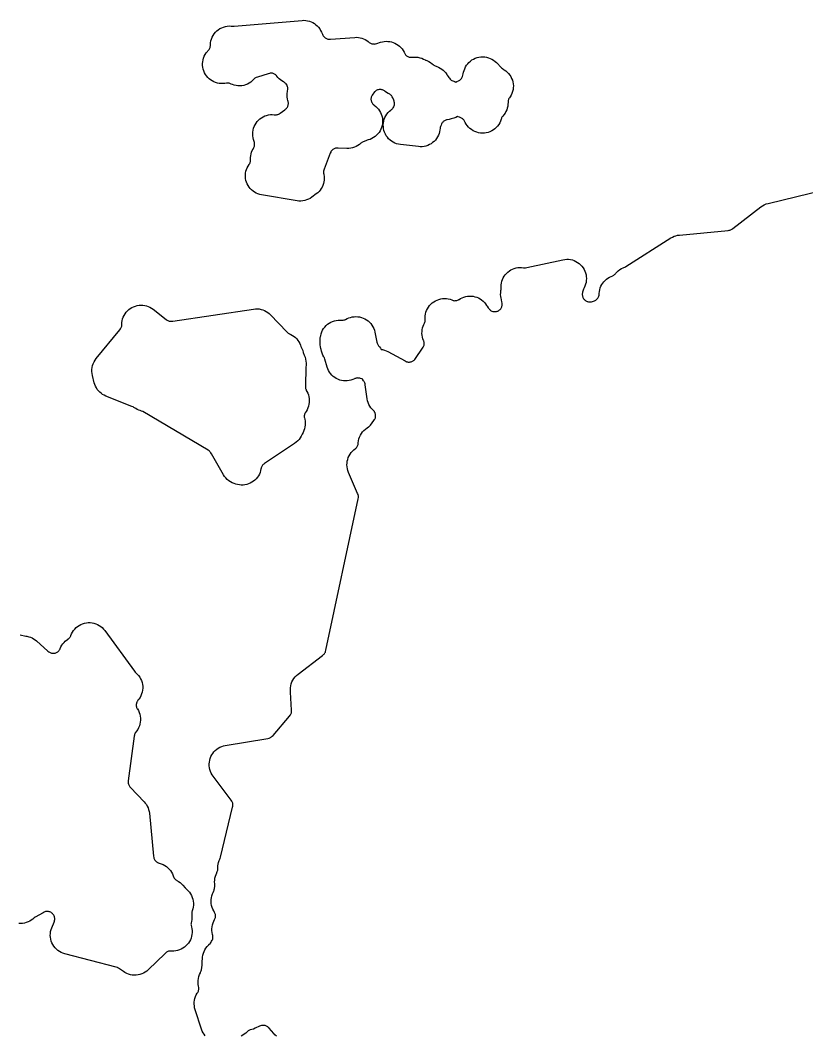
# Model space of a CAD drawing. Header units: metres. Extents: x 0 to 400, y 0 to 202.
# Drawn here: x 321.2 to 347.55, y 95.97 to 130.01 of the extents above; entities that cross this region are included whole.
import ezdxf

# ---------------------------------------------------------------- set-up
doc = ezdxf.new("R2010")
doc.units = ezdxf.units.M

msp = doc.modelspace()

# ---------------------------------------------------------------- linework, layer by layer
for points in [[(327.549, 129.0836), (327.557, 129.1076), (327.563, 129.1346), (327.566, 129.1576), (327.567, 129.1956), (327.572, 129.2606), (327.584, 129.3246), (327.602, 129.3876), (327.627, 129.4486), (327.657, 129.5066), (327.693, 129.5616), (327.735, 129.6116), (327.781, 129.6576), (327.832, 129.6996), (327.887, 129.7356), (327.945, 129.7656), (328.006, 129.7896), (328.069, 129.8076), (328.133, 129.8196), (328.198, 129.8246), (328.264, 129.8226), (328.322, 129.8186), (328.361, 129.8196), (330.638, 130.0126), (330.701, 130.0146), (330.763, 130.0106), (330.825, 130.0006), (330.885, 129.9856), (330.944, 129.9636), (331, 129.9376), (331.054, 129.9046), (331.104, 129.8676), (331.15, 129.8256), (331.192, 129.7796), (331.23, 129.7296), (331.262, 129.6766), (331.289, 129.6206), (331.321, 129.5456), (331.337, 129.5116), (331.348, 129.4936), (331.363, 129.4736), (331.38, 129.4556), (331.398, 129.4386), (331.417, 129.4246), (331.436, 129.4126), (331.457, 129.4026), (331.482, 129.3936), (331.504, 129.3876), (331.527, 129.3836), (331.553, 129.3826), (331.592, 129.3826), (332.408, 129.4436), (332.468, 129.4456), (332.528, 129.4416), (332.588, 129.4316), (332.646, 129.4166), (332.703, 129.3966), (332.758, 129.3716), (332.81, 129.3406), (332.858, 129.3056), (332.893, 129.2756), (332.91, 129.2626), (332.934, 129.2486), (332.957, 129.2376), (332.981, 129.2296), (333.007, 129.2226), (333.028, 129.2206), (333.054, 129.2196), (333.079, 129.2206), (333.104, 129.2246), (333.144, 129.2356), (333.272, 129.2786), (333.331, 129.2946), (333.392, 129.3056), (333.453, 129.3106), (333.515, 129.3096), (333.577, 129.3026), (333.637, 129.2896), (333.696, 129.2716), (333.753, 129.2476), (333.807, 129.2186), (333.859, 129.1846), (333.907, 129.1456), (333.95, 129.1016), (333.99, 129.0546), (334.025, 129.0036), (334.055, 128.9496), (334.081, 128.8976), (334.092, 128.8796), (334.106, 128.8616), (334.122, 128.8446), (334.143, 128.8266), (334.163, 128.8126), (334.183, 128.8006), (334.205, 128.7906), (334.228, 128.7826), (334.253, 128.7776), (334.276, 128.7736), (334.3, 128.7736), (334.322, 128.7746), (334.325, 128.7746), (334.389, 128.7816), (334.456, 128.7816), (334.523, 128.7756), (334.589, 128.7616), (334.653, 128.7416), (334.714, 128.7146), (334.76, 128.6886), (334.773, 128.6816), (334.786, 128.6756), (334.821, 128.6626), (334.884, 128.6346), (334.944, 128.6006), (335.001, 128.5606), (335.027, 128.5366), (335.055, 128.5136), (335.076, 128.5006), (335.097, 128.4896), (335.138, 128.4736), (335.154, 128.4686), (335.213, 128.4446), (335.268, 128.4156), (335.321, 128.3816), (335.37, 128.3426), (335.415, 128.2996), (335.456, 128.2516), (335.492, 128.2006), (335.505, 128.1776), (335.535, 128.1276), (335.559, 128.0926), (335.577, 128.0716), (335.605, 128.0386), (335.621, 128.0246), (335.64, 128.0106), (335.663, 127.9966), (335.687, 127.9856), (335.729, 127.9706), (335.74, 127.9666), (335.755, 127.9626), (335.795, 127.9456), (335.825, 127.9626), (335.882, 127.9876), (335.884, 127.9876), (335.906, 127.9986), (335.924, 128.0106), (335.947, 128.0276), (335.965, 128.0446), (335.98, 128.0626), (335.996, 128.0866), (336.007, 128.1046), (336.017, 128.1306), (336.031, 128.1726), (336.043, 128.2196), (336.054, 128.2706), (336.069, 128.3326), (336.091, 128.3926), (336.118, 128.4506), (336.151, 128.5056), (336.19, 128.5566), (336.233, 128.6036), (336.28, 128.6466), (336.332, 128.6846), (336.387, 128.7166), (336.445, 128.7436), (336.506, 128.7646), (336.568, 128.7806), (336.631, 128.7886), (336.695, 128.7916), (336.759, 128.7876), (336.822, 128.7776), (336.884, 128.7616), (336.944, 128.7396), (337.001, 128.7116), (337.056, 128.6776), (337.107, 128.6386), (337.154, 128.5956), (337.32, 128.4246), (337.352, 128.3946), (337.373, 128.3786), (337.411, 128.3556), (337.464, 128.3186), (337.513, 128.2776), (337.558, 128.2306), (337.598, 128.1806), (337.633, 128.1266), (337.662, 128.0686), (337.686, 128.0086), (337.703, 127.9466), (337.714, 127.8826), (337.719, 127.8186), (337.717, 127.7536), (337.709, 127.6896), (337.694, 127.6266), (337.674, 127.5656), (337.647, 127.5066), (337.615, 127.4516), (337.587, 127.4126), (337.572, 127.3886), (337.562, 127.3686), (337.553, 127.3456), (337.547, 127.3226), (337.543, 127.2986), (337.541, 127.2696), (337.541, 127.2626), (337.539, 127.1986), (337.531, 127.1356), (337.517, 127.0736), (337.497, 127.0126), (337.472, 126.9546), (337.44, 126.8996), (337.403, 126.8476), (337.363, 126.8006), (337.362, 126.7996), (337.352, 126.7866), (337.339, 126.7656), (337.327, 126.7416), (337.318, 126.7196), (337.312, 126.6986), (337.291, 126.6366), (337.264, 126.5786), (337.231, 126.5226), (337.192, 126.4706), (337.149, 126.4226), (337.101, 126.3786), (337.049, 126.3406), (336.993, 126.3066), (336.935, 126.2796), (336.874, 126.2586), (336.811, 126.2426), (336.747, 126.2336), (336.682, 126.2316), (336.617, 126.2356), (336.553, 126.2466), (336.491, 126.2626), (336.43, 126.2856), (336.372, 126.3146), (336.317, 126.3496), (336.266, 126.3896), (336.22, 126.4336), (336.177, 126.4836), (336.14, 126.5366), (336.109, 126.5926), (336.087, 126.6366), (336.075, 126.6566), (336.057, 126.6786), (336.043, 126.6946), (336.024, 126.7106), (336.005, 126.7236), (335.982, 126.7376), (335.958, 126.7486), (335.932, 126.7576), (335.91, 126.7646), (335.873, 126.7776), (335.852, 126.7876), (335.849, 126.7856), (335.791, 126.7566), (335.73, 126.7346), (335.641, 126.7066), (335.574, 126.6896), (335.506, 126.6796), (335.503, 126.6786), (335.48, 126.6746), (335.459, 126.6686), (335.435, 126.6586), (335.414, 126.6476), (335.393, 126.6346), (335.373, 126.6176), (335.357, 126.6026), (335.34, 126.5826), (335.327, 126.5636), (335.316, 126.5426), (335.299, 126.5046), (335.28, 126.4566), (335.268, 126.4176), (335.262, 126.3926), (335.256, 126.3436), (335.245, 126.2806), (335.228, 126.2196), (335.206, 126.1606), (335.177, 126.1046), (335.144, 126.0506), (335.105, 126.0006), (335.061, 125.9546), (335.014, 125.9136), (334.962, 125.8766), (334.907, 125.8456), (334.849, 125.8196), (334.789, 125.7986), (334.728, 125.7846), (334.665, 125.7766), (334.602, 125.7746), (334.538, 125.7786), (333.934, 125.8486), (333.871, 125.8596), (333.809, 125.8756), (333.75, 125.8986), (333.692, 125.9276), (333.638, 125.9616), (333.587, 126.0006), (333.541, 126.0446), (333.499, 126.0926), (333.462, 126.1446), (333.43, 126.2006), (333.405, 126.2596), (333.384, 126.3196), (333.37, 126.3826), (333.363, 126.4456), (333.361, 126.5096), (333.366, 126.5736), (333.377, 126.6366), (333.395, 126.6986), (333.418, 126.7576), (333.447, 126.8146), (333.481, 126.8686), (333.521, 126.9186), (333.566, 126.9656), (333.614, 127.0066), (333.647, 127.0316), (333.666, 127.0486), (333.682, 127.0676), (333.695, 127.0856), (333.709, 127.1086), (333.719, 127.1306), (333.725, 127.1506), (333.732, 127.1796), (333.735, 127.2046), (333.736, 127.2276), (333.734, 127.2546), (333.731, 127.2756), (333.725, 127.2986), (333.71, 127.3386), (333.678, 127.4106), (333.66, 127.4476), (333.647, 127.4686), (333.631, 127.4886), (333.613, 127.5076), (333.594, 127.5236), (333.576, 127.5366), (333.553, 127.5496), (333.527, 127.5616), (333.471, 127.5946), (333.419, 127.6326), (333.399, 127.6486), (333.382, 127.6596), (333.357, 127.6726), (333.334, 127.6816), (333.314, 127.6876), (333.289, 127.6916), (333.261, 127.6946), (333.238, 127.6946), (333.218, 127.6926), (333.192, 127.6866), (333.168, 127.6796), (333.146, 127.6706), (333.124, 127.6586), (333.103, 127.6446), (333.087, 127.6316), (333.07, 127.6146), (333.042, 127.5816), (333.009, 127.5366), (332.986, 127.5026), (332.974, 127.4806), (332.965, 127.4586), (332.957, 127.4336), (332.951, 127.4076), (332.949, 127.3856), (332.949, 127.3636), (332.952, 127.3356), (332.956, 127.3126), (332.962, 127.2906), (332.973, 127.2636), (332.983, 127.2446), (332.995, 127.2266), (333.013, 127.2046), (333.03, 127.1866), (333.048, 127.1716), (333.057, 127.1646), (333.109, 127.1256), (333.156, 127.0826), (333.198, 127.0336), (333.236, 126.9816), (333.268, 126.9266), (333.294, 126.8676), (333.315, 126.8066), (333.329, 126.7436), (333.337, 126.6806), (333.339, 126.6156), (333.334, 126.5516), (333.323, 126.4886), (333.306, 126.4266), (333.283, 126.3666), (333.254, 126.3096), (333.219, 126.2546), (333.179, 126.2046), (333.135, 126.1586), (333.086, 126.1166), (333.033, 126.0806), (332.977, 126.0486), (332.918, 126.0236), (332.856, 126.0036), (332.818, 125.9936), (332.78, 125.9796), (332.684, 125.9376), (332.647, 125.9196), (332.626, 125.9066), (332.61, 125.8946), (332.6, 125.8866), (332.561, 125.8536), (332.509, 125.8176), (332.453, 125.7866), (332.394, 125.7616), (332.333, 125.7416), (332.27, 125.7286), (332.207, 125.7216), (332.143, 125.7206), (331.845, 125.7326), (331.805, 125.7326), (331.788, 125.7306), (331.762, 125.7256), (331.737, 125.7176), (331.714, 125.7076), (331.692, 125.6966), (331.674, 125.6846), (331.655, 125.6696), (331.638, 125.6536), (331.623, 125.6346), (331.608, 125.6126), (331.598, 125.5946), (331.582, 125.5586), (331.379, 125.0236), (331.366, 124.9856), (331.361, 124.9606), (331.358, 124.9376), (331.358, 124.9146), (331.359, 124.8906), (331.364, 124.8586), (331.368, 124.8436), (331.378, 124.7826), (331.381, 124.7216), (331.379, 124.6606), (331.37, 124.5996), (331.356, 124.5396), (331.337, 124.4816), (331.312, 124.4256), (331.282, 124.3726), (331.247, 124.3226), (331.208, 124.2756), (331.164, 124.2326), (331.116, 124.1946), (330.962, 124.0816), (330.908, 124.0456), (330.851, 124.0156), (330.791, 123.9916), (330.729, 123.9736), (330.665, 123.9616), (330.601, 123.9556), (330.536, 123.9566), (330.472, 123.9646), (329.282, 124.1646), (329.22, 124.1776), (329.161, 124.1966), (329.104, 124.2216), (329.049, 124.2516), (328.997, 124.2876), (328.949, 124.3276), (328.905, 124.3726), (328.866, 124.4206), (328.832, 124.4726), (328.802, 124.5286), (328.779, 124.5866), (328.76, 124.6456), (328.748, 124.7076), (328.742, 124.7696), (328.742, 124.8316), (328.747, 124.8946), (328.759, 124.9556), (328.777, 125.0156), (328.8, 125.0736), (328.829, 125.1296), (328.863, 125.1816), (328.87, 125.1916), (328.884, 125.2156), (328.895, 125.2386), (328.904, 125.2616), (328.909, 125.2826), (328.913, 125.3086), (328.914, 125.3346), (328.913, 125.3576), (328.914, 125.4166), (328.92, 125.4756), (328.931, 125.5346), (328.948, 125.5916), (328.97, 125.6466), (328.997, 125.6996), (329.024, 125.7486), (329.033, 125.7686), (329.041, 125.7926), (329.046, 125.8166), (329.049, 125.8416), (329.05, 125.8636), (329.048, 125.8886), (329.045, 125.9136), (329.035, 125.9506), (329.015, 126.0156), (328.999, 126.0786), (328.989, 126.1416), (328.986, 126.2056), (328.989, 126.2696), (328.998, 126.3336), (329.014, 126.3956), (329.036, 126.4556), (329.063, 126.5136), (329.096, 126.5686), (329.135, 126.6196), (329.178, 126.6676), (329.226, 126.7096), (329.278, 126.7476), (329.333, 126.7806), (329.391, 126.8076), (329.452, 126.8286), (329.514, 126.8436), (329.577, 126.8526), (329.642, 126.8546), (329.706, 126.8506), (329.733, 126.8476), (329.756, 126.8476), (329.784, 126.8506), (329.807, 126.8546), (329.829, 126.8606), (329.856, 126.8716), (329.876, 126.8826), (329.908, 126.9026), (330.065, 127.0166), (330.098, 127.0436), (330.115, 127.0606), (330.131, 127.0786), (330.146, 127.1016), (330.157, 127.1226), (330.166, 127.1456), (330.174, 127.1706), (330.178, 127.1946), (330.181, 127.2196), (330.18, 127.2446), (330.177, 127.2726), (330.172, 127.2996), (330.167, 127.3156), (330.15, 127.3766), (330.14, 127.4386), (330.136, 127.5026), (330.138, 127.5656), (330.147, 127.6286), (330.152, 127.6516), (330.159, 127.6946), (330.161, 127.7186), (330.161, 127.7426), (330.158, 127.7656), (330.153, 127.7886), (330.145, 127.8156), (330.136, 127.8356), (330.124, 127.8566), (330.108, 127.8796), (330.095, 127.8956), (330.077, 127.9126), (330.056, 127.9296), (330.035, 127.9436), (330.015, 127.9546), (329.964, 127.9846), (329.917, 128.0186), (329.872, 128.0576), (329.832, 128.0996), (329.795, 128.1456), (329.792, 128.1496), (329.776, 128.1666), (329.758, 128.1836), (329.738, 128.1986), (329.715, 128.2116), (329.692, 128.2226), (329.666, 128.2316), (329.644, 128.2376), (329.622, 128.2406), (329.594, 128.2416), (329.57, 128.2406), (329.547, 128.2366), (329.506, 128.2256), (329.144, 128.1116), (329.106, 128.0976), (329.08, 128.0846), (329.061, 128.0736), (329.045, 128.0606), (329.023, 128.0406), (329.015, 128.0316), (328.97, 127.9856), (328.92, 127.9446), (328.866, 127.9086), (328.808, 127.8776), (328.748, 127.8536), (328.686, 127.8346), (328.622, 127.8226), (328.557, 127.8166), (328.492, 127.8176), (328.428, 127.8256), (328.364, 127.8386), (328.303, 127.8586), (328.268, 127.8736), (328.243, 127.8846), (328.219, 127.8946), (328.196, 127.9026), (328.175, 127.9066), (328.153, 127.9096), (328.13, 127.9096), (328.103, 127.9086), (328.052, 127.9006), (327.989, 127.8936), (327.925, 127.8936), (327.862, 127.8986), (327.8, 127.9106), (327.739, 127.9286), (327.68, 127.9526), (327.624, 127.9826), (327.571, 128.0166), (327.522, 128.0566), (327.477, 128.1016), (327.436, 128.1496), (327.4, 128.2026), (327.37, 128.2576), (327.345, 128.3156), (327.326, 128.3766), (327.313, 128.4386), (327.306, 128.5016), (327.305, 128.5646), (327.311, 128.6276), (327.323, 128.6906), (327.34, 128.7506), (327.364, 128.8096), (327.393, 128.8666), (327.427, 128.9196), (327.467, 128.9686), (327.486, 128.9886), (327.513, 129.0196), (327.527, 129.0396), (327.54, 129.0616), (327.549, 129.0836)], [(324.627, 120.0056), (324.648, 120.0646), (324.675, 120.1216), (324.707, 120.1756), (324.745, 120.2266), (324.787, 120.2736), (324.833, 120.3166), (324.883, 120.3546), (324.937, 120.3876), (324.994, 120.4146), (325.053, 120.4366), (325.114, 120.4526), (325.176, 120.4626), (325.239, 120.4666), (325.302, 120.4646), (325.365, 120.4556), (325.426, 120.4416), (325.486, 120.4216), (325.543, 120.3956), (325.598, 120.3636), (325.649, 120.3276), (326.081, 119.9866), (326.115, 119.9626), (326.138, 119.9496), (326.162, 119.9396), (326.186, 119.9316), (326.212, 119.9266), (326.235, 119.9236), (326.26, 119.9236), (326.304, 119.9276), (329.017, 120.3356), (329.079, 120.3416), (329.141, 120.3416), (329.203, 120.3366), (329.264, 120.3246), (329.323, 120.3076), (329.381, 120.2846), (329.436, 120.2566), (329.489, 120.2226), (329.537, 120.1846), (329.582, 120.1416), (330.125, 119.5706), (330.153, 119.5446), (330.17, 119.5306), (330.194, 119.5156), (330.209, 119.5076), (330.218, 119.5036), (330.265, 119.4826), (330.319, 119.4526), (330.37, 119.4166), (330.418, 119.3766), (330.461, 119.3326), (330.5, 119.2846), (330.534, 119.2326), (330.563, 119.1776), (330.586, 119.1206), (330.602, 119.0756), (330.62, 119.0366), (330.634, 119.0106), (330.66, 118.9476), (330.68, 118.8816), (330.689, 118.8416), (330.696, 118.8206), (330.713, 118.7846), (330.739, 118.7226), (330.758, 118.6576), (330.77, 118.5916), (330.775, 118.5246), (330.773, 118.4576), (330.767, 118.3876), (330.754, 117.7446), (330.756, 117.7006), (330.759, 117.6746), (330.763, 117.6576), (330.772, 117.6306), (330.782, 117.6066), (330.8, 117.5736), (330.828, 117.5166), (330.851, 117.4566), (330.867, 117.3956), (330.878, 117.3326), (330.882, 117.2686), (330.88, 117.2046), (330.871, 117.1416), (330.857, 117.0796), (330.836, 117.0186), (330.809, 116.9606), (330.777, 116.9056), (330.743, 116.8536), (330.734, 116.8346), (330.725, 116.8126), (330.717, 116.7836), (330.713, 116.7596), (330.712, 116.7386), (330.713, 116.7136), (330.716, 116.6856), (330.727, 116.6376), (330.739, 116.5746), (330.744, 116.5106), (330.742, 116.4466), (330.735, 116.3826), (330.721, 116.3206), (330.701, 116.2596), (330.675, 116.2006), (330.643, 116.1446), (330.642, 116.1426), (330.619, 116.0966), (330.617, 116.0916), (330.61, 116.0756), (330.577, 116.0176), (330.538, 115.9636), (330.494, 115.9136), (330.445, 115.8686), (330.391, 115.8296), (329.382, 115.1566), (329.353, 115.1356), (329.336, 115.1196), (329.314, 115.0966), (329.302, 115.0806), (329.29, 115.0616), (329.279, 115.0386), (329.271, 115.0166), (329.265, 114.9946), (329.263, 114.9816), (329.251, 114.9206), (329.232, 114.8606), (329.208, 114.8026), (329.178, 114.7476), (329.143, 114.6956), (329.103, 114.6466), (329.059, 114.6026), (329.011, 114.5626), (328.959, 114.5276), (328.904, 114.4976), (328.846, 114.4726), (328.786, 114.4546), (328.724, 114.4416), (328.662, 114.4346), (328.599, 114.4336), (328.537, 114.4396), (328.475, 114.4506), (328.415, 114.4676), (328.359, 114.4866), (328.296, 114.5116), (328.237, 114.5436), (328.181, 114.5806), (328.129, 114.6236), (328.082, 114.6716), (328.04, 114.7236), (328.003, 114.7806), (327.606, 115.4816), (327.582, 115.5186), (327.565, 115.5396), (327.546, 115.5596), (327.525, 115.5766), (327.49, 115.5996), (325.302, 116.8946), (325.263, 116.9146), (325.24, 116.9246), (325.219, 116.9306), (325.166, 116.9486), (325.115, 116.9706), (325.066, 116.9976), (325.019, 117.0286), (325.004, 117.0396), (324.98, 117.0526), (324.939, 117.0716), (324.065, 117.4186), (324.009, 117.4436), (323.956, 117.4736), (323.906, 117.5096), (323.859, 117.5496), (323.816, 117.5936), (323.778, 117.6416), (323.745, 117.6936), (323.716, 117.7486), (323.693, 117.8056), (323.675, 117.8636), (323.614, 118.1086), (323.601, 118.1746), (323.595, 118.2416), (323.596, 118.3086), (323.604, 118.3756), (323.619, 118.4406), (323.64, 118.5036), (323.668, 118.5646), (323.702, 118.6226), (323.742, 118.6766), (324.533, 119.6406), (324.559, 119.6756), (324.57, 119.6926), (324.579, 119.7116), (324.589, 119.7416), (324.595, 119.7646), (324.598, 119.7856), (324.6, 119.8186), (324.601, 119.8406), (324.603, 119.8816), (324.612, 119.9436), (324.627, 120.0056)]]:
    msp.add_lwpolyline(points, close=True)
for points in [[(327.391, 95.9706), (327.353, 96.0206), (327.32, 96.0736), (327.292, 96.1296), (327.27, 96.1886), (327.057, 96.8456), (327.04, 96.9076), (327.029, 96.9706), (327.025, 97.0336), (327.027, 97.0976), (327.035, 97.1606), (327.05, 97.2226), (327.07, 97.2836), (327.096, 97.3416), (327.128, 97.3966), (327.147, 97.4256), (327.158, 97.4466), (327.167, 97.4716), (327.174, 97.4966), (327.178, 97.5216), (327.18, 97.5446), (327.179, 97.5676), (327.176, 97.5956), (327.168, 97.6296), (327.157, 97.6956), (327.152, 97.7626), (327.154, 97.8296), (327.164, 97.8966), (327.18, 97.9616), (327.203, 98.0246), (327.232, 98.0846), (327.24, 98.1006), (327.251, 98.1246), (327.258, 98.1466), (327.266, 98.1856), (327.291, 98.3396), (327.295, 98.3786), (327.296, 98.4046), (327.295, 98.4176), (327.293, 98.4806), (327.298, 98.5436), (327.304, 98.5936), (327.305, 98.6056), (327.315, 98.6716), (327.331, 98.7356), (327.353, 98.7976), (327.382, 98.8566), (327.417, 98.9126), (327.457, 98.9646), (327.502, 99.0126), (327.512, 99.0206), (327.52, 99.0286), (327.554, 99.0616), (327.569, 99.0776), (327.592, 99.1106), (327.609, 99.1386), (327.629, 99.1736), (327.638, 99.1926), (327.645, 99.2146), (327.65, 99.2386), (327.653, 99.2646), (327.654, 99.2866), (327.652, 99.3136), (327.649, 99.3366), (327.64, 99.3686), (327.626, 99.4316), (327.619, 99.4966), (327.618, 99.5616), (327.624, 99.6266), (327.636, 99.6906), (327.655, 99.7526), (327.68, 99.8126), (327.709, 99.8676), (327.71, 99.8696), (327.72, 99.8916), (327.728, 99.9126), (327.733, 99.9346), (327.737, 99.9606), (327.738, 99.9826), (327.737, 100.0086), (327.733, 100.0346), (327.727, 100.0576), (327.718, 100.0816), (327.706, 100.1076), (327.678, 100.1556), (327.647, 100.2146), (327.623, 100.2756), (327.605, 100.3386), (327.593, 100.4036), (327.588, 100.4696), (327.59, 100.5356), (327.599, 100.6006), (327.614, 100.6656), (327.635, 100.7276), (327.656, 100.7716), (327.663, 100.7876), (327.666, 100.7936), (327.682, 100.8256), (327.692, 100.8516), (327.698, 100.8726), (327.704, 100.9126), (327.713, 100.9866), (327.715, 101.0256), (327.714, 101.0546), (327.713, 101.0636), (327.709, 101.1286), (327.711, 101.1936), (327.72, 101.2576), (327.735, 101.3206), (327.757, 101.3816), (327.784, 101.4396), (327.788, 101.4486), (327.799, 101.4736), (327.807, 101.5016), (327.812, 101.5246), (327.814, 101.5496), (327.814, 101.6016), (327.817, 101.6636), (327.826, 101.7256), (327.841, 101.7856), (327.861, 101.8446), (327.884, 101.8946), (327.887, 101.9006), (327.894, 101.9186), (327.905, 101.9556), (328.313, 103.6306), (328.321, 103.6706), (328.323, 103.6956), (328.323, 103.7186), (328.32, 103.7416), (328.315, 103.7686), (328.308, 103.7906), (328.298, 103.8156), (328.286, 103.8366), (328.264, 103.8686), (327.658, 104.6706), (327.622, 104.7236), (327.592, 104.7786), (327.567, 104.8366), (327.548, 104.8976), (327.535, 104.9596), (327.528, 105.0216), (327.527, 105.0856), (327.533, 105.1486), (327.544, 105.2106), (327.562, 105.2716), (327.585, 105.3296), (327.614, 105.3866), (327.648, 105.4396), (327.688, 105.4886), (327.732, 105.5346), (327.78, 105.5756), (327.832, 105.6116), (327.887, 105.6426), (327.945, 105.6676), (328.005, 105.6866), (328.067, 105.7006), (329.491, 105.9406), (329.532, 105.9496), (329.555, 105.9576), (329.577, 105.9666), (329.597, 105.9786), (329.617, 105.9926), (329.637, 106.0106), (329.666, 106.0406), (330.218, 106.6836), (330.243, 106.7146), (330.256, 106.7346), (330.265, 106.7536), (330.274, 106.7766), (330.282, 106.8026), (330.286, 106.8236), (330.288, 106.8496), (330.288, 106.8916), (330.254, 107.4886), (330.252, 107.5086), (330.248, 107.5756), (330.251, 107.6416), (330.261, 107.7076), (330.278, 107.7726), (330.301, 107.8346), (330.33, 107.8946), (330.366, 107.9506), (330.406, 108.0036), (330.453, 108.0516), (330.503, 108.0946), (331.329, 108.7226), (331.361, 108.7496), (331.379, 108.7686), (331.395, 108.7886), (331.407, 108.8066), (331.419, 108.8316), (331.428, 108.8556), (331.438, 108.8946), (332.519, 113.9756), (332.526, 114.0166), (332.527, 114.0426), (332.526, 114.0686), (332.522, 114.0936), (332.517, 114.1156), (332.501, 114.1566), (332.197, 114.8606), (332.175, 114.9206), (332.158, 114.9816), (332.148, 115.0446), (332.144, 115.1076), (332.146, 115.1716), (332.155, 115.2346), (332.169, 115.2956), (332.189, 115.3556), (332.216, 115.4136), (332.248, 115.4686), (332.285, 115.5206), (332.326, 115.5686), (332.373, 115.6116), (332.422, 115.6496), (332.423, 115.6506), (332.443, 115.6676), (332.462, 115.6866), (332.475, 115.7036), (332.489, 115.7256), (332.502, 115.7506), (332.51, 115.7736), (332.516, 115.7966), (332.521, 115.8226), (332.523, 115.8516), (332.531, 115.9176), (332.545, 115.9826), (332.566, 116.0446), (332.594, 116.1056), (332.627, 116.1626), (332.666, 116.2156), (332.711, 116.2646), (332.712, 116.2656), (332.764, 116.3126), (332.821, 116.3536), (332.867, 116.3836), (332.886, 116.3976), (332.905, 116.4166), (332.931, 116.4466), (333.043, 116.5936), (333.066, 116.6266), (333.079, 116.6486), (333.088, 116.6706), (333.096, 116.6926), (333.1, 116.7136), (333.103, 116.7406), (333.104, 116.7676), (333.103, 116.7866), (333.098, 116.8116), (333.092, 116.8366), (333.084, 116.8576), (333.072, 116.8826), (333.061, 116.9006), (333.047, 116.9186), (333.035, 116.9326), (333.029, 116.9386), (332.989, 116.9776), (332.948, 117.0276), (332.911, 117.0816), (332.881, 117.1386), (332.856, 117.1986), (332.837, 117.2616), (332.825, 117.3246), (332.758, 117.7916), (332.75, 117.8316), (332.743, 117.8556), (332.733, 117.8806), (332.723, 117.8996), (332.712, 117.9166), (332.7, 117.9306), (332.662, 117.9826), (332.653, 117.9986), (332.601, 118.0076), (332.58, 118.0136), (332.546, 118.0206), (332.522, 118.0226), (332.498, 118.0236), (332.47, 118.0206), (332.45, 118.0176), (332.428, 118.0116), (332.404, 118.0016), (332.395, 117.9976), (332.337, 117.9706), (332.277, 117.9506), (332.216, 117.9366), (332.153, 117.9276), (332.09, 117.9256), (332.026, 117.9296), (331.964, 117.9396), (331.903, 117.9556), (331.843, 117.9786), (331.786, 118.0056), (331.732, 118.0396), (331.682, 118.0776), (331.636, 118.1206), (331.594, 118.1686), (331.556, 118.2196), (331.524, 118.2736), (331.498, 118.3316), (331.477, 118.3916), (331.399, 118.6566), (331.386, 118.6956), (331.378, 118.7136), (331.367, 118.7306), (331.335, 118.7916), (331.309, 118.8556), (331.29, 118.9216), (331.276, 118.9826), (331.268, 119.0096), (331.254, 119.0686), (331.246, 119.1296), (331.243, 119.1906), (331.245, 119.2346), (331.246, 119.2956), (331.249, 119.3536), (331.258, 119.4106), (331.264, 119.4416), (331.279, 119.5046), (331.301, 119.5656), (331.329, 119.6246), (331.362, 119.6796), (331.401, 119.7316), (331.444, 119.7796), (331.493, 119.8226), (331.545, 119.8606), (331.601, 119.8936), (331.659, 119.9206), (331.721, 119.9416), (331.784, 119.9556), (331.848, 119.9646), (331.913, 119.9666), (331.955, 119.9636), (331.996, 119.9626), (332.02, 119.9636), (332.047, 119.9686), (332.071, 119.9756), (332.096, 119.9856), (332.151, 120.0136), (332.206, 120.0376), (332.263, 120.0566), (332.322, 120.0706), (332.381, 120.0786), (332.441, 120.0816), (332.442, 120.0816), (332.505, 120.0786), (332.568, 120.0696), (332.63, 120.0536), (332.689, 120.0326), (332.747, 120.0056), (332.801, 119.9726), (332.852, 119.9356), (332.899, 119.8926), (332.942, 119.8456), (332.98, 119.7946), (333.013, 119.7406), (333.04, 119.6836), (333.062, 119.6236), (333.077, 119.5616), (333.145, 119.2256), (333.154, 119.1886), (333.163, 119.1656), (333.174, 119.1416), (333.185, 119.1236), (333.2, 119.1026), (333.229, 119.0706), (333.269, 119.0216), (333.295, 118.9806), (333.334, 118.9746), (333.396, 118.9586), (333.456, 118.9366), (333.513, 118.9086), (334.089, 118.5936), (334.124, 118.5766), (334.144, 118.5686), (334.169, 118.5626), (334.197, 118.5576), (334.221, 118.5566), (334.243, 118.5566), (334.266, 118.5606), (334.292, 118.5666), (334.316, 118.5746), (334.34, 118.5856), (334.359, 118.5966), (334.376, 118.6086), (334.397, 118.6266), (334.414, 118.6446), (334.437, 118.6746), (334.68, 119.0216), (334.702, 119.0566), (334.712, 119.0766), (334.72, 119.0966), (334.727, 119.1216), (334.731, 119.1496), (334.733, 119.1746), (334.733, 119.1956), (334.73, 119.2196), (334.725, 119.2436), (334.716, 119.2696), (334.711, 119.2806), (334.689, 119.3376), (334.673, 119.3976), (334.663, 119.4586), (334.658, 119.5196), (334.659, 119.5816), (334.667, 119.6426), (334.679, 119.7026), (334.698, 119.7616), (334.722, 119.8176), (334.745, 119.8656), (334.754, 119.8916), (334.761, 119.9156), (334.765, 119.9386), (334.766, 119.9616), (334.764, 120.0156), (334.764, 120.0376), (334.764, 120.0396), (334.767, 120.1026), (334.776, 120.1656), (334.792, 120.2276), (334.813, 120.2876), (334.84, 120.3446), (334.873, 120.3996), (334.911, 120.4506), (334.953, 120.4976), (335, 120.5396), (335.051, 120.5776), (335.106, 120.6106), (335.163, 120.6376), (335.223, 120.6596), (335.284, 120.6746), (335.347, 120.6846), (335.41, 120.6876), (335.474, 120.6846), (335.537, 120.6756), (335.598, 120.6606), (335.658, 120.6386), (335.682, 120.6296), (335.706, 120.6226), (335.729, 120.6176), (335.753, 120.6156), (335.78, 120.6166), (335.804, 120.6186), (335.83, 120.6246), (335.853, 120.6316), (335.877, 120.6426), (335.898, 120.6536), (335.899, 120.6546), (335.952, 120.6876), (336.007, 120.7146), (336.065, 120.7366), (336.125, 120.7536), (336.186, 120.7646), (336.248, 120.7696), (336.31, 120.7686), (336.372, 120.7616), (336.433, 120.7486), (336.492, 120.7296), (336.549, 120.7056), (336.603, 120.6756), (336.655, 120.6416), (336.703, 120.6016), (336.747, 120.5586), (336.786, 120.5106), (336.821, 120.4586), (336.838, 120.4316), (336.878, 120.3716), (336.905, 120.3376), (336.923, 120.3176), (336.939, 120.3036), (336.958, 120.2896), (336.98, 120.2766), (337.003, 120.2656), (337.028, 120.2576), (337.053, 120.2516), (337.076, 120.2486), (337.099, 120.2476), (337.126, 120.2496), (337.15, 120.2536), (337.172, 120.2586), (337.197, 120.2686), (337.22, 120.2796), (337.242, 120.2936), (337.258, 120.3056), (337.276, 120.3236), (337.295, 120.3456), (337.309, 120.3646), (337.32, 120.3836), (337.331, 120.4086), (337.339, 120.4326), (337.345, 120.4576), (337.348, 120.4806), (337.348, 120.5036), (337.346, 120.5306), (337.339, 120.5726), (337.323, 120.6446), (337.32, 120.6576), (337.308, 120.7016), (337.299, 120.7596), (337.294, 120.8186), (337.295, 120.8776), (337.302, 120.9366), (337.304, 120.9536), (337.306, 120.9926), (337.306, 121.0796), (337.309, 121.1416), (337.318, 121.2036), (337.333, 121.2646), (337.354, 121.3236), (337.38, 121.3806), (337.411, 121.4336), (337.448, 121.4846), (337.489, 121.5316), (337.535, 121.5736), (337.585, 121.6116), (337.638, 121.6456), (337.694, 121.6726), (337.752, 121.6956), (337.812, 121.7116), (337.874, 121.7226), (337.936, 121.7276), (337.998, 121.7256), (338.061, 121.7186), (338.075, 121.7166), (338.096, 121.7156), (338.125, 121.7176), (338.171, 121.7246), (339.38, 121.9896), (339.444, 122.0006), (339.508, 122.0046), (339.572, 122.0026), (339.636, 121.9936), (339.698, 121.9796), (339.759, 121.9586), (339.818, 121.9316), (339.873, 121.8996), (339.925, 121.8616), (339.973, 121.8186), (340.017, 121.7716), (340.055, 121.7206), (340.089, 121.6656), (340.116, 121.6076), (340.138, 121.5476), (340.154, 121.4846), (340.164, 121.4216), (340.167, 121.3576), (340.164, 121.2926), (340.154, 121.2296), (340.139, 121.1676), (340.117, 121.1066), (340.089, 121.0486), (340.077, 121.0256), (340.068, 121.0056), (340.057, 120.9696), (340.041, 120.9056), (340.033, 120.8676), (340.031, 120.8406), (340.03, 120.8146), (340.032, 120.7916), (340.036, 120.7706), (340.044, 120.7446), (340.053, 120.7216), (340.062, 120.7036), (340.075, 120.6826), (340.092, 120.6616), (340.108, 120.6446), (340.125, 120.6296), (340.144, 120.6156), (340.167, 120.6026), (340.188, 120.5926), (340.209, 120.5856), (340.233, 120.5806), (340.259, 120.5766), (340.281, 120.5756), (340.308, 120.5766), (340.333, 120.5806), (340.369, 120.5896), (340.4, 120.5986), (340.439, 120.6126), (340.463, 120.6246), (340.483, 120.6356), (340.502, 120.6506), (340.521, 120.6676), (340.538, 120.6856), (340.552, 120.7046), (340.564, 120.7246), (340.575, 120.7466), (340.583, 120.7706), (340.59, 120.7966), (340.594, 120.8186), (340.596, 120.8616), (340.602, 120.9226), (340.614, 120.9826), (340.631, 121.0406), (340.654, 121.0976), (340.682, 121.1526), (340.715, 121.2036), (340.753, 121.2516), (340.795, 121.2956), (340.842, 121.3366), (340.891, 121.3716), (340.944, 121.4026), (341, 121.4286), (341.053, 121.4496), (341.069, 121.4586), (341.089, 121.4726), (341.113, 121.4916), (341.128, 121.5066), (341.144, 121.5276), (341.187, 121.5756), (341.234, 121.6196), (341.286, 121.6586), (341.341, 121.6926), (341.4, 121.7206), (341.423, 121.7296), (341.456, 121.7436), (341.491, 121.7636), (343, 122.7186), (343.052, 122.7486), (343.108, 122.7736), (343.165, 122.7926), (343.224, 122.8066), (343.285, 122.8156), (344.917, 122.9716), (344.955, 122.9766), (344.979, 122.9826), (345.003, 122.9906), (345.023, 122.9996), (345.041, 123.0096), (345.074, 123.0326), (346.01, 123.7586), (346.066, 123.7976), (346.126, 123.8306), (346.189, 123.8566), (346.255, 123.8766), (348.135, 124.3316)], [(321.19, 109.4146), (321.385, 109.3706), (321.421, 109.3646), (321.479, 109.3516), (321.536, 109.3326), (321.591, 109.3096), (321.644, 109.2806), (321.694, 109.2476), (321.74, 109.2096), (322.121, 108.8686), (322.153, 108.8426), (322.172, 108.8296), (322.193, 108.8196), (322.22, 108.8086), (322.243, 108.8016), (322.264, 108.7976), (322.293, 108.7946), (322.316, 108.7946), (322.339, 108.7976), (322.363, 108.8026), (322.388, 108.8106), (322.411, 108.8196), (322.431, 108.8306), (322.454, 108.8466), (322.473, 108.8626), (322.489, 108.8786), (322.504, 108.8966), (322.517, 108.9176), (322.529, 108.9396), (322.535, 108.9566), (322.56, 109.0116), (322.589, 109.0636), (322.623, 109.1126), (322.662, 109.1576), (322.704, 109.1996), (322.75, 109.2376), (322.799, 109.2706), (322.803, 109.2736), (322.821, 109.2866), (322.839, 109.3036), (322.857, 109.3236), (322.871, 109.3426), (322.882, 109.3626), (322.892, 109.3836), (322.893, 109.3866), (322.917, 109.4466), (322.946, 109.5036), (322.982, 109.5576), (323.022, 109.6076), (323.067, 109.6536), (323.116, 109.6946), (323.17, 109.7306), (323.226, 109.7606), (323.285, 109.7856), (323.347, 109.8046), (323.41, 109.8176), (323.474, 109.8236), (323.538, 109.8236), (323.602, 109.8176), (323.665, 109.8046), (323.726, 109.7856), (323.786, 109.7616), (323.842, 109.7306), (323.895, 109.6946), (323.945, 109.6536), (323.99, 109.6076), (324.03, 109.5576), (325.021, 108.1946), (325.046, 108.1636), (325.063, 108.1456), (325.07, 108.1396), (325.117, 108.0956), (325.16, 108.0466), (325.198, 107.9936), (325.23, 107.9366), (325.257, 107.8776), (325.277, 107.8156), (325.291, 107.7516), (325.299, 107.6876), (325.3, 107.6226), (325.294, 107.5576), (325.282, 107.4936), (325.264, 107.4306), (325.239, 107.3706), (325.209, 107.3136), (325.173, 107.2586), (325.139, 107.2186), (325.122, 107.1946), (325.111, 107.1746), (325.1, 107.1526), (325.092, 107.1276), (325.087, 107.1056), (325.084, 107.0786), (325.083, 107.0546), (325.085, 107.0306), (325.089, 107.0046), (325.096, 106.9796), (325.105, 106.9566), (325.115, 106.9376), (325.121, 106.9286), (325.154, 106.8716), (325.181, 106.8116), (325.201, 106.7486), (325.216, 106.6846), (325.224, 106.6196), (325.225, 106.5536), (325.219, 106.4876), (325.207, 106.4236), (325.188, 106.3606), (325.163, 106.2996), (325.132, 106.2416), (325.095, 106.1866), (325.071, 106.1546), (325.05, 106.1226), (325.038, 106.0986), (325.028, 106.0736), (325.02, 106.0496), (325.013, 106.0106), (324.817, 104.5236), (324.814, 104.4836), (324.814, 104.4626), (324.817, 104.4356), (324.823, 104.4106), (324.831, 104.3866), (324.841, 104.3626), (324.854, 104.3406), (324.866, 104.3226), (324.892, 104.2926), (325.345, 103.8196), (325.386, 103.7726), (325.421, 103.7226), (325.452, 103.6696), (325.478, 103.6136), (325.498, 103.5556), (325.513, 103.4956), (325.522, 103.4356), (325.664, 101.9886), (325.67, 101.9496), (325.676, 101.9266), (325.685, 101.9026), (325.697, 101.8776), (325.709, 101.8566), (325.723, 101.8386), (325.738, 101.8216), (325.758, 101.8036), (325.778, 101.7886), (325.799, 101.7766), (325.824, 101.7646), (325.842, 101.7576), (325.856, 101.7546), (325.919, 101.7366), (325.979, 101.7116), (326.037, 101.6816), (326.091, 101.6466), (326.142, 101.6046), (326.188, 101.5596), (326.229, 101.5086), (326.265, 101.4546), (326.295, 101.3976), (326.32, 101.3366), (326.331, 101.3056), (326.341, 101.2836), (326.356, 101.2586), (326.371, 101.2386), (326.387, 101.2216), (326.406, 101.2036), (326.427, 101.1886), (326.441, 101.1796), (326.464, 101.1666), (326.476, 101.1596), (326.498, 101.1476), (326.551, 101.1096), (326.6, 101.0666), (326.645, 101.0196), (326.724, 100.9266), (326.75, 100.8986), (326.775, 100.8776), (326.822, 100.8326), (326.865, 100.7826), (326.903, 100.7286), (326.935, 100.6706), (326.961, 100.6106), (326.98, 100.5476), (326.994, 100.4836), (327, 100.4176), (327, 100.3526), (326.993, 100.2866), (326.98, 100.2226), (326.96, 100.1596), (326.955, 100.1446), (326.949, 100.1246), (326.946, 100.1006), (326.944, 100.0736), (326.945, 100.0466), (326.95, 99.9946), (326.95, 99.9316), (326.944, 99.8686), (326.932, 99.8076), (326.921, 99.7636), (326.918, 99.7396), (326.917, 99.7176), (326.918, 99.6916), (326.922, 99.6696), (326.934, 99.6236), (326.947, 99.5606), (326.954, 99.4976), (326.955, 99.4336), (326.949, 99.3696), (326.937, 99.3076), (326.919, 99.2456), (326.895, 99.1866), (326.866, 99.1306), (326.831, 99.0766), (326.791, 99.0276), (326.746, 98.9816), (326.697, 98.9416), (326.644, 98.9056), (326.588, 98.8746), (326.529, 98.8496), (326.469, 98.8306), (326.406, 98.8186), (326.343, 98.8116), (326.279, 98.8116), (326.239, 98.8126), (326.211, 98.8116), (326.189, 98.8086), (326.168, 98.8036), (326.142, 98.7946), (326.119, 98.7836), (326.099, 98.7716), (326.078, 98.7566), (326.049, 98.7316), (325.485, 98.1846), (325.436, 98.1416), (325.384, 98.1036), (325.327, 98.0716), (325.268, 98.0456), (325.206, 98.0246), (325.143, 98.0106), (325.078, 98.0036), (325.014, 98.0016), (324.949, 98.0076), (324.885, 98.0186), (324.823, 98.0366), (324.762, 98.0616), (324.705, 98.0916), (324.651, 98.1276), (324.523, 98.2206), (324.49, 98.2426), (324.47, 98.2536), (324.449, 98.2626), (324.412, 98.2736), (322.688, 98.7186), (322.626, 98.7376), (322.566, 98.7626), (322.509, 98.7946), (322.456, 98.8316), (322.406, 98.8736), (322.361, 98.9206), (322.321, 98.9716), (322.286, 99.0266), (322.257, 99.0846), (322.234, 99.1456), (322.217, 99.2086), (322.206, 99.2726), (322.202, 99.3376), (322.204, 99.4026), (322.213, 99.4666), (322.229, 99.5296), (322.25, 99.5916), (322.327, 99.7776), (322.34, 99.8156), (322.346, 99.8396), (322.35, 99.8676), (322.351, 99.8916), (322.35, 99.9156), (322.346, 99.9386), (322.339, 99.9646), (322.33, 99.9886), (322.32, 100.0106), (322.307, 100.0316), (322.291, 100.0526), (322.275, 100.0686), (322.256, 100.0856), (322.236, 100.0996), (322.215, 100.1116), (322.189, 100.1236), (322.166, 100.1316), (322.143, 100.1366), (322.116, 100.1396), (322.092, 100.1396), (322.067, 100.1386), (322.045, 100.1336), (322.021, 100.1266), (321.995, 100.1166), (321.958, 100.0976), (321.696, 99.9456), (321.662, 99.9236), (321.636, 99.9026), (321.615, 99.8836), (321.565, 99.8466), (321.512, 99.8136), (321.456, 99.7866), (321.397, 99.7656), (321.337, 99.7496), (321.275, 99.7396), (321.213, 99.7356), (321.151, 99.7376)], [(329.779, 95.9616), (329.732, 96.0016), (329.69, 96.0456), (329.537, 96.2216), (329.508, 96.2516), (329.487, 96.2696), (329.468, 96.2836), (329.447, 96.2946), (329.42, 96.3056), (329.4, 96.3126), (329.374, 96.3176), (329.349, 96.3206), (329.324, 96.3206), (329.3, 96.3186), (329.275, 96.3136), (329.248, 96.3056), (329.21, 96.2896), (329.068, 96.2226), (329.01, 96.1986), (328.951, 96.1796), (328.902, 96.1676), (328.877, 96.1586), (328.855, 96.1476), (328.835, 96.1356), (328.813, 96.1196), (328.795, 96.1036), (328.788, 96.0966), (328.751, 96.0606), (328.703, 96.0216), (328.652, 95.9876), (328.597, 95.9586)]]:
    msp.add_lwpolyline(points)

doc.saveas('drawing.dxf')
